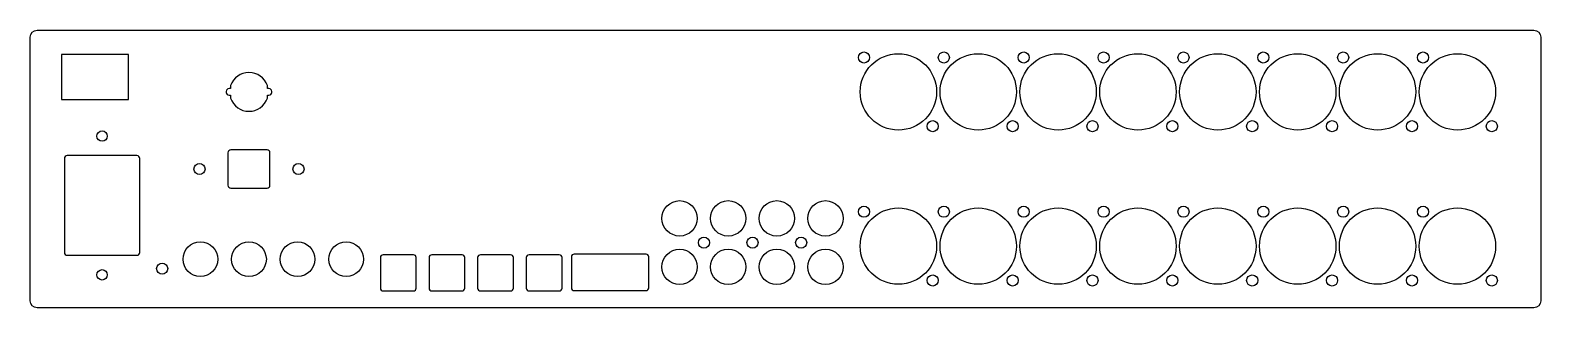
# Model space of a CAD drawing. Header units: millimetres. Extents: x -218 to 218, y -40 to 40.
import ezdxf

# ---------------------------------------------------------------- set-up
doc = ezdxf.new("R2010")
doc.units = ezdxf.units.MM
doc.layers.add('AddOn B Cut Panel-B+Kalt', color=7, linetype='Continuous')

msp = doc.modelspace()

# ---------------------------------------------------------------- linework, layer by layer
at = {"layer": 'AddOn B Cut Panel-B+Kalt', "color": 4, "linetype": 'Continuous', "transparency": 33554687}
for p, q in [((-215.5, 40), (215.5, 40)), ((-217.5, -38), (-217.5, 38)), ((217.5, 38), (217.5, -38)), ((-189.2, 33), (-208.5, 33)), ((-208.5, 33), (-208.5, 20.05)), ((-189.2, 20.05), (-189.2, 33)), ((-161.05, 22.37), (-161.05, 22.07)), ((-159.8, 23.17), (-160.25, 23.17)), ((-159.8, 24.03), (-159.8, 23.17)), ((-149.2, 23.17), (-149.2, 24.03)), ((-148.75, 23.17), (-149.2, 23.17)), ((-147.95, 22.07), (-147.95, 22.37)), ((-208.5, 20.05), (-189.2, 20.05)), ((-160.25, 21.27), (-159.8, 21.27)), ((-159.8, 21.27), (-159.8, 20.42)), ((-149.2, 20.42), (-149.2, 21.27)), ((-149.2, 21.27), (-148.75, 21.27)), ((-160.55, 4.7), (-160.55, -4.7)), ((-149.25, 5.5), (-159.75, 5.5)), ((-148.45, -4.7), (-148.45, 4.7)), ((-207.65, 3.05), (-207.65, -24.05)), ((-186.75, 3.85), (-206.85, 3.85)), ((-185.95, -24.05), (-185.95, 3.05)), ((-159.75, -5.5), (-149.25, -5.5)), ((-206.85, -24.85), (-186.75, -24.85)), ((-116.65, -25.53), (-116.65, -34.33)), ((-107.15, -24.73), (-115.85, -24.73)), ((-106.35, -34.33), (-106.35, -25.53)), ((-102.65, -25.53), (-102.65, -34.33)), ((-93.15, -24.73), (-101.85, -24.73)), ((-92.35, -34.33), (-92.35, -25.53)), ((-88.65, -25.53), (-88.65, -34.33)), ((-79.15, -24.73), (-87.85, -24.73)), ((-78.35, -34.33), (-78.35, -25.53)), ((-74.65, -25.53), (-74.65, -34.33)), ((-65.15, -24.73), (-73.85, -24.73)), ((-64.35, -34.33), (-64.35, -25.53)), ((-61.67, -25.33), (-61.67, -34.23)), ((-40.17, -24.53), (-60.87, -24.53)), ((-39.37, -34.23), (-39.37, -25.33)), ((-115.85, -35.13), (-107.15, -35.13)), ((-101.85, -35.13), (-93.15, -35.13)), ((-87.85, -35.13), (-79.15, -35.13)), ((-73.85, -35.13), (-65.15, -35.13)), ((-60.87, -35.03), (-40.17, -35.03)), ((215.5, -40), (-215.5, -40))]:
    msp.add_line(p, q, dxfattribs=at)
for centre, radius in [((22.6, 32.13), 1.6), ((32.5, 22.22), 11), ((45.6, 32.13), 1.6), ((55.5, 22.22), 11), ((68.6, 32.13), 1.6), ((78.5, 22.22), 11), ((91.6, 32.13), 1.6), ((101.5, 22.22), 11), ((114.6, 32.13), 1.6), ((124.5, 22.22), 11), ((137.6, 32.13), 1.6), ((147.5, 22.22), 11), ((160.6, 32.13), 1.6), ((170.5, 22.22), 11), ((183.6, 32.13), 1.6), ((193.5, 22.22), 11), ((42.4, 12.33), 1.6), ((65.4, 12.33), 1.6), ((88.4, 12.33), 1.6), ((111.4, 12.33), 1.6), ((134.4, 12.33), 1.6), ((157.4, 12.33), 1.6), ((180.4, 12.33), 1.6), ((203.4, 12.33), 1.6), ((-196.8, 9.5), 1.5), ((-168.75, 0), 1.6), ((-140.25, 0), 1.6), ((-30.5, -14.22), 5.1), ((-16.5, -14.22), 5.1), ((-2.5, -14.22), 5.1), ((11.5, -14.22), 5.1), ((22.6, -12.32), 1.6), ((32.5, -22.23), 11), ((45.6, -12.32), 1.6), ((55.5, -22.23), 11), ((68.6, -12.32), 1.6), ((78.5, -22.23), 11), ((91.6, -12.32), 1.6), ((101.5, -22.23), 11), ((114.6, -12.32), 1.6), ((124.5, -22.23), 11), ((137.6, -12.32), 1.6), ((147.5, -22.23), 11), ((160.6, -12.32), 1.6), ((170.5, -22.23), 11), ((183.6, -12.32), 1.6), ((193.5, -22.23), 11), ((-168.5, -25.99), 5), ((-154.5, -25.99), 5), ((-140.5, -25.99), 5), ((-126.5, -25.99), 5), ((-23.5, -21.22), 1.6), ((-9.5, -21.22), 1.6), ((4.5, -21.22), 1.6), ((-30.5, -28.23), 5.1), ((-16.5, -28.23), 5.1), ((-2.5, -28.23), 5.1), ((11.5, -28.23), 5.1), ((-196.8, -30.5), 1.5), ((-179.5, -28.72), 1.6), ((42.4, -32.12), 1.6), ((65.4, -32.12), 1.6), ((88.4, -32.12), 1.6), ((111.4, -32.12), 1.6), ((134.4, -32.12), 1.6), ((157.4, -32.12), 1.6), ((180.4, -32.12), 1.6), ((203.4, -32.12), 1.6)]:
    msp.add_circle(centre, radius, dxfattribs=at)
at = {"layer": 'AddOn B Cut Panel-B+Kalt', "color": 4, "linetype": 'Continuous', "transparency": 33554687, "extrusion": (0, 0, -1)}
for centre, start, end in [((215.5, 38), 0, 90), ((-215.5, 38), 90, 180), ((215.5, -38), 270, 0), ((-215.5, -38), 180, 270)]:
    msp.add_arc(centre, 2, start, end, dxfattribs=at)
at = {"layer": 'AddOn B Cut Panel-B+Kalt', "color": 4, "linetype": 'Continuous', "transparency": 33554687}
for centre, radius, start, end in [((-154.5, 22.22), 5.6, 18.8389, 161.1611), ((-160.25, 22.38), 0.8, 89.979, 180.021), ((-160.25, 22.07), 0.8, 179.979, 270.021), ((-148.75, 22.38), 0.8, 359.979, 90.021), ((-148.75, 22.07), 0.8, 269.979, 0.021), ((-154.5, 22.22), 5.6, 198.8389, 341.1611), ((-159.75, 4.7), 0.8, 89.979, 180.021), ((-149.25, 4.7), 0.8, 359.979, 90.021), ((-206.85, 3.05), 0.8, 90, 180), ((-186.75, 3.05), 0.8, 0, 90), ((-159.75, -4.7), 0.8, 179.979, 270.021), ((-149.25, -4.7), 0.8, 269.979, 0.021), ((-206.85, -24.05), 0.8, 180, 270), ((-186.75, -24.05), 0.8, 270, 0), ((-115.85, -25.53), 0.8, 90, 180), ((-107.15, -25.53), 0.8, 0, 90), ((-101.85, -25.53), 0.8, 90, 180), ((-93.15, -25.53), 0.8, 0, 90), ((-87.85, -25.53), 0.8, 90, 180), ((-79.15, -25.53), 0.8, 0, 90), ((-73.85, -25.53), 0.8, 90, 180), ((-65.15, -25.53), 0.8, 0, 90), ((-60.87, -25.33), 0.8, 90, 180), ((-40.17, -25.33), 0.8, 0, 90), ((-115.85, -34.33), 0.8, 180, 270), ((-107.15, -34.33), 0.8, 270, 0), ((-101.85, -34.33), 0.8, 180, 270), ((-93.15, -34.33), 0.8, 270, 0), ((-87.85, -34.33), 0.8, 180, 270), ((-79.15, -34.33), 0.8, 270, 0), ((-73.85, -34.33), 0.8, 180, 270), ((-65.15, -34.33), 0.8, 270, 0), ((-60.87, -34.23), 0.8, 180, 270), ((-40.17, -34.23), 0.8, 270, 0)]:
    msp.add_arc(centre, radius, start, end, dxfattribs=at)

doc.saveas('drawing.dxf')
